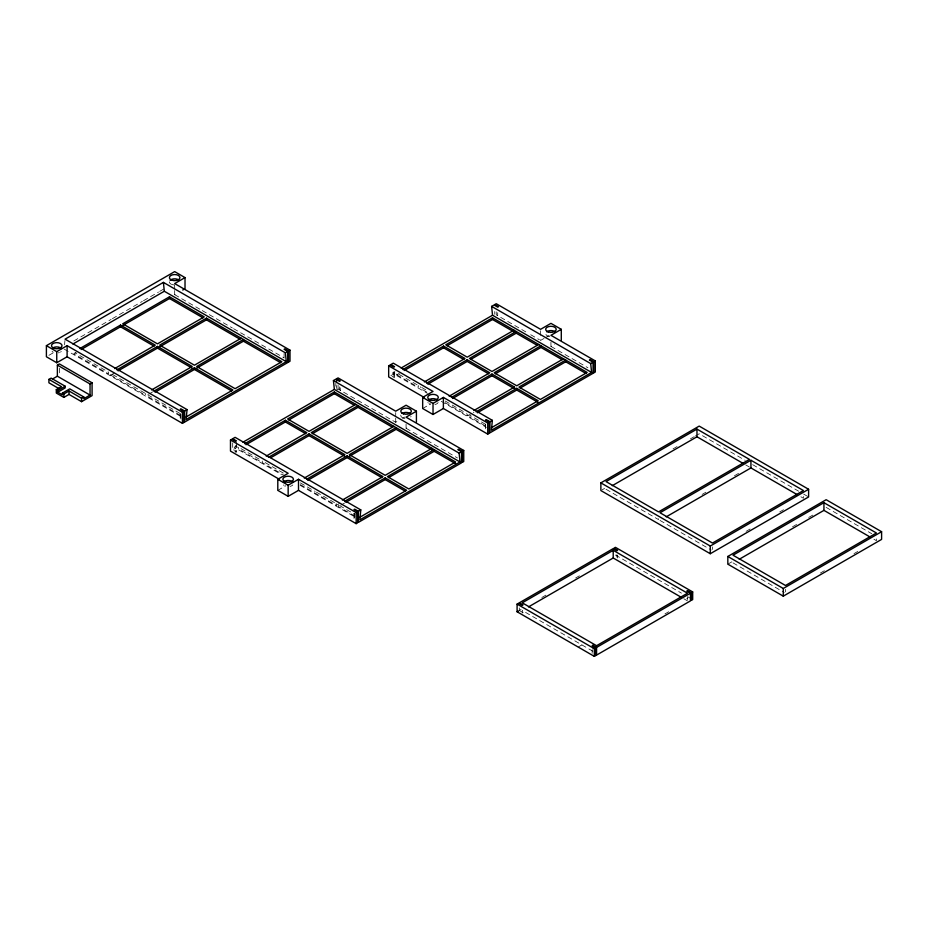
<?xml version="1.0" encoding="UTF-8"?>
<svg xmlns="http://www.w3.org/2000/svg" width="928" height="928" viewBox="0 0 928 928"><rect width="100%" height="100%" fill="white"/><g stroke="black" fill="none" stroke-linecap="round" stroke-linejoin="round"><path stroke-width="0.7" stroke-dasharray="4.64 3.48" d="M64.542 344.833L64.937 340.588M48.894 355.331L53.87 352.454M73.799 340.959L111.151 319.383M112.404 318.664L142.286 301.414M143.538 300.695L158.479 292.065M159.72 291.346L164.708 288.469M174.673 290.51L174.673 294.663L176.97 293.341M76.212 352.362L73.753 353.788L108.506 373.845L108.506 372.14L74.994 352.791M179.928 413.378L110.722 373.416L110.722 375.121L114.411 372.998M152.61 391.918L147.68 394.76L147.68 396.465L181.169 415.802M236.686 445.811L234.181 447.261L281.462 474.556M237.672 446.948L232.708 449.825L232.708 442.888M336.574 389.853L338.059 388.994L395.722 422.286L398.019 420.964M236.396 442.238L236.396 451.959L235.666 452.377L235.666 445.44M394.864 371.629L392.358 373.079L427.472 393.356M390.885 375.643L397.103 372.058M417.043 384.772L396.801 373.079L396.801 374.784L399.26 373.369M394.586 372.221L394.586 377.777L393.843 378.206L393.843 371.27M277.797 490.367L285.847 485.727M402.624 418.308L404.921 416.974M422.669 408.506L430.72 403.854M544.04 338.43L540.595 340.425L540.595 337.653M545.188 337.769L549.794 335.112M406.07 424.108L406.07 428.26L408.366 426.938M550.942 342.246L550.942 346.399L554.387 344.416M445.22 402.74L467.77 415.767L473.93 412.206M300.347 484.602L336.203 505.308L339.892 503.173M340.889 505.168L344.578 503.034M602.11 489.845L604.592 488.406M673.055 448.885L678.032 446.008M690.478 438.816L694.214 436.659M695.455 435.94L699.19 433.794L745.196 460.346M702.125 494.415L705.86 492.258M734.512 475.716L739.5 472.839M519.309 607.933L519.309 610.496L521.814 609.046M541.848 597.493L546.859 594.593M575.65 577.97L579.408 575.801M746.135 531.326L751.112 528.45M779.764 511.908L783.499 509.75M578.179 647.048L581.879 644.914M727.83 564.154L732.807 561.278M792.547 526.779L797.523 523.914M808.729 517.441L813.705 514.564M686.766 598.757L687.509 598.328M664.958 613.907L668.682 611.761M820.375 573.04L825.352 570.163M854.004 553.622L857.739 551.464M525.805 331.888L496.236 314.812L496.236 310.66M530.735 334.741L539.365 339.718M550.942 346.399L587.911 367.743M752.654 464.661L798.66 491.214M803.636 494.09L808.601 496.956M826.152 507.384L871.74 533.704M745.718 464.916L749.464 467.086M800.934 496.793L803.428 498.243L803.428 495.68M873.921 539.238L876.426 540.676L876.426 536.836M606.042 489.276L658.532 519.587L658.532 515.736M660.005 520.434L711.242 550.014M733.004 562.867L784.241 592.458M421.706 387.463L426.718 390.352M445.22 401.035L466.517 413.331M485.472 424.27L469.986 415.338L469.986 417.043L485.472 425.987M396.801 374.784L418.238 387.162L418.238 385.456M426.718 392.057L420.454 388.449L420.454 386.732M441.264 401.314L486.411 427.379M392.115 376.35L394.586 377.777M174.673 294.663L200.993 309.871M202.246 310.59L232.336 327.955M233.589 328.686L283.736 357.64M406.07 428.26L457.469 457.945M615.426 555.014L681.465 593.143M687.694 596.739L691.43 598.896M683.785 598.746L687.509 600.892M592.899 651.27L522.267 610.496L522.267 613.06M241.002 448.63L260.06 459.638L260.06 461.344L238.624 448.966L238.624 447.261M283.295 473.048L262.276 460.914L262.276 462.62L283.295 474.765M300.347 482.896L315.184 491.469M316.425 492.176L334.973 502.883M339.613 505.574L355.099 514.506M519.309 610.496L523.009 612.631L523.009 610.067M110.722 375.121L145.464 395.189L145.464 393.484M355.099 516.212L338.418 506.584L338.418 504.878M64.148 349.09L181.146 416.637M300.138 485.332L354.89 516.942M233.937 450.532L236.396 451.959M785.494 589.338L785.494 591.89M712.495 546.905L712.495 549.457M687.509 597.052L687.509 599.616M617.642 555.431L617.642 557.995M616.9 554.584L616.9 557.148M592.134 649.554L592.134 653.393M540.595 330.716L540.595 336.261M497.71 312.678L497.71 315.462M494.752 311.506L494.752 314.279M485.518 424.189L485.518 429.745M467.77 414.05L467.77 415.767M395.722 412.577L395.722 416.742M395.722 418.134L395.722 422.286M354.693 513.312L354.693 520.248M353.951 513.741L353.951 519.286M340.274 387.823L340.274 390.595M339.532 386.86L339.532 389.632M338.059 384.83L338.059 388.994M336.574 385.688L336.574 388.461M336.203 503.602L336.203 505.308M335.832 383.345L335.832 386.118M284.084 353.464L284.084 360.4M180.948 414.398L180.948 419.943M180.218 413.436L180.218 420.372M174.673 284.954L174.673 289.118M59.415 368.207L59.415 375.33M438.12 402.462A5.278 3.051 0 0 1 437.448 403.332M437.123 403.599A5.278 3.051 0 0 1 434.919 404.527M430.151 404.237A5.278 3.051 0 0 1 428.922 403.599M428.098 402.775A5.278 3.051 0 0 1 427.924 402.462M549.84 336.574A5.278 3.051 0 0 1 545.78 332.966M61.294 351.492A5.278 3.051 0 0 1 60.482 352.095M59.438 352.57A5.278 3.051 0 0 1 58.22 352.872M53.256 352.234A5.278 3.051 0 0 1 52.049 351.329M174.174 284.896A5.278 3.051 0 0 1 171.703 284.386M171.181 284.154A5.278 3.051 0 0 1 169.395 281.764M292.854 484.926A5.278 3.051 0 0 1 290.046 486.388M284.049 485.46A5.278 3.051 0 0 1 283.446 484.926M411.092 416.405A5.278 3.051 0 0 1 410.64 416.985M404.968 418.447A5.278 3.051 0 0 1 402.532 417.728M402.149 417.496A5.278 3.051 0 0 1 400.815 415.141"/><path stroke-width="1.39" d="M187.05 409.596L186.122 419.514L286.3 361.676L285.383 352.826L163.398 282.39L65.064 339.161L187.05 409.596L184.649 410.976L180.948 408.842L180.218 409.271L183.906 411.406L183.906 422.507L182.433 423.354L67.106 356.77L56.747 362.744L46.4 356.77L46.4 345.668L174.673 271.614L185.02 277.6L185.02 288.689L182.723 290.023M279.374 479.324L230.48 451.101L230.48 440L231.965 439.153L235.666 441.287L236.396 440.858L232.708 438.724L235.109 437.332L360.783 509.901L359.867 519.819L460.033 461.982L459.116 453.131L333.43 380.561L335.832 379.181L339.532 381.315L340.274 380.886L336.574 378.752L336.574 381.524M424.398 397.555L388.67 376.919L388.67 365.818L390.143 364.971L393.843 367.105L394.586 366.676L390.885 364.542L393.286 363.161L492.35 420.349L491.434 430.279L591.6 372.441L590.684 363.579L491.62 306.391L494.021 304.999L497.71 307.133L498.452 306.704L494.752 304.57L496.236 303.723L540.595 329.324L550.942 323.35L561.289 329.324L561.289 340.425M46.4 345.668L56.747 351.654L67.106 345.668L182.433 412.264L183.906 411.406M185.02 277.6L174.673 283.574L290 350.158L290 361.247L288.515 362.106L288.515 351.004L284.826 348.87L284.084 349.299L287.784 351.434L287.784 362.535L184.649 422.078L184.649 410.976M72.906 344.033L164.314 291.253L286.3 361.676M79.912 348.522L120.512 325.078L155.266 345.135L114.654 368.59M169.499 296.798L122.728 323.802L157.482 343.859L204.241 316.866L169.499 296.798L169.499 298.514L122.728 325.508M81.142 349.52L120.512 326.784L154.025 346.132M57.374 365.122L90.051 383.983L90.051 395.084L57.374 376.211L57.374 365.122L59.415 363.938L92.081 382.812L92.081 395.618L81.583 401.673L69.02 394.423L63.846 397.404L56.306 393.054L56.306 389.644L61.48 386.651L48.906 379.39L48.906 382.812L59.195 388.751M48.906 379.39L51.133 378.114L65.18 386.222L65.18 387.927L57.78 392.196L57.78 390.491L65.18 386.222M52.374 379.1L57.374 376.211M57.78 392.196L62.362 394.841L62.362 393.136L69.762 388.867L83.81 396.975L83.81 398.692L90.051 395.084M62.362 393.136L63.846 393.994L69.02 391.001L81.583 398.263L83.81 396.975M90.051 383.983L92.081 382.812M116.87 369.866L157.482 346.422L192.224 366.479L151.624 389.922M196.666 368.184L243.426 341.191L243.426 339.486L196.666 366.479L235.109 388.681L281.868 361.676L206.457 318.142L159.697 345.135L194.439 365.203L241.21 338.21M118.1 370.864L157.482 348.128L192.224 368.184M159.697 346.852L206.457 319.847L239.969 339.196M153.839 391.21L194.439 367.766L232.893 389.957L186.122 416.95M155.069 392.208L194.439 369.472L231.652 390.943M285.383 352.826L287.784 351.434M288.515 351.004L290 350.158M336.574 378.752L338.059 377.905L395.722 411.197L406.07 405.211L416.417 411.197L416.417 422.286M242.95 442.204L334.358 389.424L460.033 461.982M244.772 443.712L285.383 420.268L306.82 432.645L266.208 456.089M388.635 477.595L434.165 451.31L434.165 449.604L387.405 476.609L408.842 488.986L455.602 461.982L334.358 391.987L287.599 418.98L309.036 431.358L355.795 404.364M246.001 444.709L285.383 421.973L305.625 433.654M288.828 419.978L334.358 393.692L354.6 405.385M401.128 368.022L492.536 315.242L591.6 372.441M402.949 369.53L443.561 346.086L464.998 358.463L424.386 381.907M520.202 388.055L565.732 361.769L565.732 360.064L518.972 387.057L540.409 399.434L587.169 372.441L492.536 317.805L445.776 344.798L467.213 357.176L513.973 330.182M404.179 370.527L443.561 347.791L463.803 359.484M447.006 345.796L492.536 319.51L513.973 331.888M268.424 457.365L309.036 433.921L344.891 454.627L304.28 478.071M270.895 457.655L309.036 435.626L344.891 456.332M312.481 433.643L358.011 407.346L392.637 427.332M426.613 383.183L467.213 359.739L489.764 372.754L449.152 396.21M427.843 384.18L467.213 361.444L488.511 373.74M470.67 359.461L516.2 333.175L537.486 345.471M360.783 509.901L358.382 511.282L354.693 509.147L353.951 509.576L357.64 511.711L357.64 522.812L356.166 523.659L298.503 490.367L288.156 496.341L277.797 490.367L277.797 479.277L288.156 473.292L230.48 440M492.35 420.349L489.949 421.741L486.249 419.607L485.518 420.036L489.207 422.17L489.207 433.26L487.734 434.118L443.375 408.506L433.028 414.48L422.669 408.506L422.669 397.404L433.028 391.43L388.67 365.818M277.797 479.277L288.156 485.251L298.503 479.277L356.166 512.569L357.64 511.711M416.417 411.197L406.07 417.171L463.733 450.463L463.733 461.552L462.26 462.411L462.26 451.31L458.56 449.175L457.817 449.604L461.518 451.739L461.518 462.84L358.382 522.383L358.382 511.282M422.669 397.404L433.028 403.39L443.375 397.404L487.734 423.017L489.207 422.17M561.289 329.324L550.942 335.31L595.3 360.911L595.3 372.012L593.827 372.87L593.827 361.769L590.127 359.635L589.384 360.064L593.085 362.198L593.085 373.288L489.949 432.831L489.949 421.741M393.866 426.346L347.107 453.34L311.251 432.645L358.011 405.64L358.011 407.346M538.739 344.485L491.979 371.478L469.44 358.463L516.2 331.458L516.2 333.175M306.507 479.347L347.107 455.903L382.962 476.609L342.362 500.053M307.736 480.344L347.107 457.608L381.733 477.595M349.322 456.332L396.094 429.328L430.708 449.314M451.379 397.486L491.979 374.042L514.53 387.057L514.53 388.762M452.609 398.483L491.979 375.747L513.277 388.043M495.436 373.752L540.966 347.466L562.264 359.762M473.93 410.501L514.53 387.057M563.516 358.776L516.745 385.781L494.206 372.754L540.966 345.761L540.966 347.466M476.145 411.788L516.745 388.333L538.194 400.722L491.434 427.715M477.375 412.786L516.745 390.05L538.194 402.427M344.578 501.329L385.19 477.885L406.626 490.262L359.867 517.256M345.808 502.326L385.19 479.59L405.432 491.283M590.684 363.579L593.085 362.198M593.827 361.769L595.3 360.911M459.116 453.131L461.518 451.739M462.26 451.31L463.733 450.463M600.868 482.873L699.19 426.103L808.601 489.276L808.601 496.956L710.28 553.726L600.868 490.552L600.868 482.873L710.28 546.047L808.601 489.276M696.974 429.096L606.042 481.597L658.532 511.896L749.464 459.395L696.974 429.096L696.974 436.775L612.271 485.68M750.938 460.253L660.005 512.755L712.495 543.054L803.428 490.552L750.938 460.253L750.938 467.932L666.234 516.838M596.576 647.419L592.876 645.285L592.134 645.714L595.834 647.848L595.834 655.528L594.349 656.386L517.093 611.772L517.093 604.093L518.578 603.246L522.267 605.381L523.009 604.952L519.309 602.817L613.211 548.61L616.9 550.745L617.642 550.316L613.942 548.181L615.426 547.323L692.682 591.925L692.682 599.616L691.198 600.462L691.198 592.783L687.509 590.649L686.766 591.078L690.467 593.212L690.467 600.892L596.576 655.098L596.576 647.419L690.467 593.212M613.211 550.316L522.267 602.817L596.576 645.714L687.509 593.212L613.211 550.316L613.211 557.995L528.496 606.9M517.093 611.772L518.578 610.926M727.83 556.464L826.152 499.705L881.6 531.709L881.6 539.4L783.278 596.159L727.83 564.154L727.83 556.464L783.278 588.48L881.6 531.709M823.936 502.686L733.004 555.188L785.494 585.487L876.426 532.997L823.936 502.686L823.936 510.365L739.233 559.271M517.093 604.093L594.349 648.695L595.834 647.848M691.198 592.783L692.682 591.925M696.974 436.775L743.212 463.478M750.938 467.932L797.187 494.636M823.936 510.365L870.174 537.068M565.732 361.769L585.974 373.462M169.499 298.514L203 317.852M243.426 341.191L280.627 362.674M434.165 451.31L455.602 463.687M613.211 557.995L681.314 597.319M56.306 389.644L57.78 390.491M491.62 306.391L492.536 315.242M333.43 380.561L334.358 389.424M163.398 282.39L164.314 291.253M783.278 588.48L783.278 596.159M710.28 546.047L710.28 553.726M594.349 648.695L594.349 656.386M592.876 645.285L592.876 647.848M516.745 388.333L516.745 390.05M492.536 317.805L492.536 319.51M491.979 374.042L491.979 375.747M487.734 423.017L487.734 434.118M467.213 359.739L467.213 361.444M443.561 346.086L443.561 347.791M443.375 397.404L443.375 408.506M433.028 403.39L433.028 414.48M431.949 450.034L431.949 448.328L385.19 475.322L349.322 454.627L396.094 427.622L396.094 429.328M385.19 477.885L385.19 479.59M356.166 512.569L356.166 523.659M347.107 455.903L347.107 457.608M334.358 391.987L334.358 393.692M309.036 433.921L309.036 435.626M298.503 479.277L298.503 490.367M288.156 485.251L288.156 496.341M285.383 420.268L285.383 421.973M206.457 318.142L206.457 319.847M194.439 367.766L194.439 369.472M182.433 412.264L182.433 423.354M157.482 346.422L157.482 348.128M120.512 325.078L120.512 326.784M81.583 398.263L81.583 401.673M69.02 391.001L69.02 394.423M67.106 345.668L67.106 356.77M63.846 393.994L63.846 397.404M56.747 351.654L56.747 362.744M428.318 400.293A5.278 3.051 0 0 1 437.448 400.014M546.673 331.806A5.278 3.051 0 0 1 555.211 331.806M52.583 348.07A5.278 3.051 0 0 1 61.457 348.557M170.126 280.314A5.278 3.051 0 0 1 178.628 279.85M283.446 482.154A5.278 3.051 0 0 1 288.156 480.495A5.278 3.051 0 0 1 292.854 482.154M402.149 413.424A5.278 3.051 0 0 1 409.99 413.424M430.151 399.968A5.278 3.051 0 0 0 438.294 397.567A5.278 3.051 0 0 0 430.627 394.69A5.278 3.051 0 0 0 430.151 399.968M548.297 331.969A5.278 3.051 0 0 0 556.22 329.324A5.278 3.051 0 0 0 548.297 326.691A5.278 3.051 0 0 0 548.297 331.969M53.963 348.267A5.278 3.051 0 0 0 62.025 345.773A5.278 3.051 0 0 0 54.253 342.989A5.278 3.051 0 0 0 53.963 348.267M171.889 280.186A5.278 3.051 0 0 0 179.951 277.692A5.278 3.051 0 0 0 172.179 274.908A5.278 3.051 0 0 0 171.889 280.186M285.279 481.829A5.278 3.051 0 0 0 293.422 479.428A5.278 3.051 0 0 0 285.754 476.551A5.278 3.051 0 0 0 285.279 481.829M403.425 413.83A5.278 3.051 0 0 0 411.348 411.197A5.278 3.051 0 0 0 403.425 408.552A5.278 3.051 0 0 0 403.425 413.83"/></g></svg>
